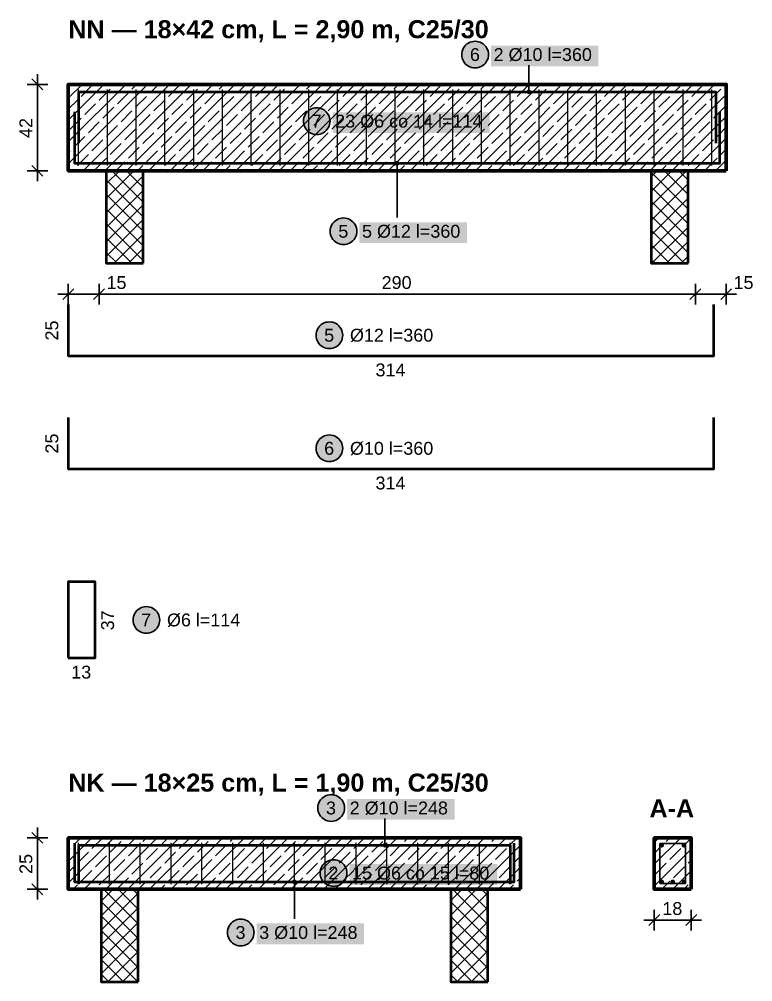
# Model space of a CAD drawing. Header units: metres. Extents: x 0.06 to 8.11, y -9.68 to -0.06.
# Drawn here: x 0.062 to 3.629, y -4.74 to -0.058 of the extents above; entities that cross this region are included whole.
import ezdxf

# ---------------------------------------------------------------- set-up
doc = ezdxf.new("R2010")
doc.units = ezdxf.units.M
for name, color, linetype, lineweight in [('A-KRESKOWANIE', 8, 'Continuous', 18), ('A-MASKA', 7, 'Continuous', 18), ('A-OPISY', 2, 'Continuous', 25), ('K-KONSTR', 7, 'Continuous', 50), ('K-WYMIARY', 1, 'Continuous', 25), ('K-ZBROJENIE', 1, 'Continuous', 100), ('K-ZBROJENIE-OPIS', 2, 'Continuous', 25)]:
    doc.layers.add(name, color=color, linetype=linetype, lineweight=lineweight)
doc.styles.add('PL_ARIAL', font='arial.ttf')
doc.styles.add('PL_ARIAL_B', font='arialbd.ttf')

msp = doc.modelspace()

# ---------------------------------------------------------------- hatches: boundary and pattern name
at = {"layer": 'A-MASKA', "true_color": 0xffffff}
for points in [[(2.3562, -0.2872), (2.8788, -0.2872), (2.8788, -0.186), (2.3562, -0.186)], [(1.5859, -0.6112), (2.3491, -0.6112), (2.3491, -0.51), (1.5859, -0.51)], [(1.7162, -1.1467), (2.2388, -1.1467), (2.2388, -1.0455), (1.7162, -1.0455)], [(1.6562, -3.9522), (2.1788, -3.9522), (2.1788, -3.851), (1.6562, -3.851)], [(1.6678, -4.2687), (2.3872, -4.2687), (2.3872, -4.1675), (1.6678, -4.1675)], [(1.2162, -4.5578), (1.7388, -4.5578), (1.7388, -4.4565), (1.2162, -4.4565)]]:
    msp.add_hatch(color=7, dxfattribs=at).paths.add_polyline_path(points)
at = {"layer": 'K-ZBROJENIE', "true_color": 0x000000}
for points in [[(3.1973, -4.076), (3.1972, -4.0771), (3.197, -4.0782), (3.1968, -4.0793), (3.1964, -4.0803), (3.1959, -4.0813), (3.1954, -4.0823), (3.1947, -4.0831), (3.194, -4.084), (3.1931, -4.0847), (3.1923, -4.0854), (3.1913, -4.0859), (3.1903, -4.0864), (3.1893, -4.0868), (3.1882, -4.087), (3.1871, -4.0872), (3.186, -4.0873), (3.1849, -4.0872), (3.1838, -4.087), (3.1827, -4.0868), (3.1817, -4.0864), (3.1807, -4.0859), (3.1797, -4.0854), (3.1789, -4.0847), (3.178, -4.084), (3.1773, -4.0831), (3.1766, -4.0823), (3.1761, -4.0813), (3.1756, -4.0803), (3.1752, -4.0793), (3.175, -4.0782), (3.1748, -4.0771), (3.1748, -4.076), (3.1748, -4.0749), (3.175, -4.0738), (3.1752, -4.0727), (3.1756, -4.0717), (3.1761, -4.0707), (3.1766, -4.0697), (3.1773, -4.0689), (3.178, -4.068), (3.1789, -4.0673), (3.1797, -4.0666), (3.1807, -4.0661), (3.1817, -4.0656), (3.1827, -4.0652), (3.1838, -4.065), (3.1849, -4.0648), (3.186, -4.0647), (3.1871, -4.0648), (3.1882, -4.065), (3.1893, -4.0652), (3.1903, -4.0656), (3.1913, -4.0661), (3.1923, -4.0666), (3.1931, -4.0673), (3.194, -4.068), (3.1947, -4.0689), (3.1954, -4.0697), (3.1959, -4.0707), (3.1964, -4.0717), (3.1968, -4.0727), (3.197, -4.0738), (3.1972, -4.0749)], [(3.3053, -4.076), (3.3052, -4.0771), (3.305, -4.0782), (3.3048, -4.0793), (3.3044, -4.0803), (3.3039, -4.0813), (3.3034, -4.0823), (3.3027, -4.0831), (3.302, -4.084), (3.3011, -4.0847), (3.3003, -4.0854), (3.2993, -4.0859), (3.2983, -4.0864), (3.2973, -4.0868), (3.2962, -4.087), (3.2951, -4.0872), (3.294, -4.0873), (3.2929, -4.0872), (3.2918, -4.087), (3.2907, -4.0868), (3.2897, -4.0864), (3.2887, -4.0859), (3.2877, -4.0854), (3.2869, -4.0847), (3.286, -4.084), (3.2853, -4.0831), (3.2846, -4.0823), (3.2841, -4.0813), (3.2836, -4.0803), (3.2832, -4.0793), (3.283, -4.0782), (3.2828, -4.0771), (3.2828, -4.076), (3.2828, -4.0749), (3.283, -4.0738), (3.2832, -4.0727), (3.2836, -4.0717), (3.2841, -4.0707), (3.2846, -4.0697), (3.2853, -4.0689), (3.286, -4.068), (3.2869, -4.0673), (3.2877, -4.0666), (3.2887, -4.0661), (3.2897, -4.0656), (3.2907, -4.0652), (3.2918, -4.065), (3.2929, -4.0648), (3.294, -4.0647), (3.2951, -4.0648), (3.2962, -4.065), (3.2973, -4.0652), (3.2983, -4.0656), (3.2993, -4.0661), (3.3003, -4.0666), (3.3011, -4.0673), (3.302, -4.068), (3.3027, -4.0689), (3.3034, -4.0697), (3.3039, -4.0707), (3.3044, -4.0717), (3.3048, -4.0727), (3.305, -4.0738), (3.3052, -4.0749)], [(3.1973, -4.254), (3.1972, -4.2551), (3.197, -4.2562), (3.1968, -4.2573), (3.1964, -4.2583), (3.1959, -4.2593), (3.1954, -4.2603), (3.1947, -4.2611), (3.194, -4.262), (3.1931, -4.2627), (3.1923, -4.2634), (3.1913, -4.2639), (3.1903, -4.2644), (3.1893, -4.2648), (3.1882, -4.265), (3.1871, -4.2652), (3.186, -4.2653), (3.1849, -4.2652), (3.1838, -4.265), (3.1827, -4.2648), (3.1817, -4.2644), (3.1807, -4.2639), (3.1797, -4.2634), (3.1789, -4.2627), (3.178, -4.262), (3.1773, -4.2611), (3.1766, -4.2603), (3.1761, -4.2593), (3.1756, -4.2583), (3.1752, -4.2573), (3.175, -4.2562), (3.1748, -4.2551), (3.1748, -4.254), (3.1748, -4.2529), (3.175, -4.2518), (3.1752, -4.2507), (3.1756, -4.2497), (3.1761, -4.2487), (3.1766, -4.2477), (3.1773, -4.2469), (3.178, -4.246), (3.1789, -4.2453), (3.1797, -4.2446), (3.1807, -4.2441), (3.1817, -4.2436), (3.1827, -4.2432), (3.1838, -4.243), (3.1849, -4.2428), (3.186, -4.2428), (3.1871, -4.2428), (3.1882, -4.243), (3.1893, -4.2432), (3.1903, -4.2436), (3.1913, -4.2441), (3.1923, -4.2446), (3.1931, -4.2453), (3.194, -4.246), (3.1947, -4.2469), (3.1954, -4.2477), (3.1959, -4.2487), (3.1964, -4.2497), (3.1968, -4.2507), (3.197, -4.2518), (3.1972, -4.2529)], [(3.2513, -4.254), (3.2512, -4.2551), (3.251, -4.2562), (3.2508, -4.2573), (3.2504, -4.2583), (3.2499, -4.2593), (3.2494, -4.2603), (3.2487, -4.2611), (3.248, -4.262), (3.2471, -4.2627), (3.2463, -4.2634), (3.2453, -4.2639), (3.2443, -4.2644), (3.2433, -4.2648), (3.2422, -4.265), (3.2411, -4.2652), (3.24, -4.2653), (3.2389, -4.2652), (3.2378, -4.265), (3.2367, -4.2648), (3.2357, -4.2644), (3.2347, -4.2639), (3.2337, -4.2634), (3.2329, -4.2627), (3.232, -4.262), (3.2313, -4.2611), (3.2306, -4.2603), (3.2301, -4.2593), (3.2296, -4.2583), (3.2292, -4.2573), (3.229, -4.2562), (3.2288, -4.2551), (3.2288, -4.254), (3.2288, -4.2529), (3.229, -4.2518), (3.2292, -4.2507), (3.2296, -4.2497), (3.2301, -4.2487), (3.2306, -4.2477), (3.2313, -4.2469), (3.232, -4.246), (3.2329, -4.2453), (3.2337, -4.2446), (3.2347, -4.2441), (3.2357, -4.2436), (3.2367, -4.2432), (3.2378, -4.243), (3.2389, -4.2428), (3.24, -4.2428), (3.2411, -4.2428), (3.2422, -4.243), (3.2433, -4.2432), (3.2443, -4.2436), (3.2453, -4.2441), (3.2463, -4.2446), (3.2471, -4.2453), (3.248, -4.246), (3.2487, -4.2469), (3.2494, -4.2477), (3.2499, -4.2487), (3.2504, -4.2497), (3.2508, -4.2507), (3.251, -4.2518), (3.2512, -4.2529)], [(3.3053, -4.254), (3.3052, -4.2551), (3.305, -4.2562), (3.3048, -4.2573), (3.3044, -4.2583), (3.3039, -4.2593), (3.3034, -4.2603), (3.3027, -4.2611), (3.302, -4.262), (3.3011, -4.2627), (3.3003, -4.2634), (3.2993, -4.2639), (3.2983, -4.2644), (3.2973, -4.2648), (3.2962, -4.265), (3.2951, -4.2652), (3.294, -4.2653), (3.2929, -4.2652), (3.2918, -4.265), (3.2907, -4.2648), (3.2897, -4.2644), (3.2887, -4.2639), (3.2877, -4.2634), (3.2869, -4.2627), (3.286, -4.262), (3.2853, -4.2611), (3.2846, -4.2603), (3.2841, -4.2593), (3.2836, -4.2583), (3.2832, -4.2573), (3.283, -4.2562), (3.2828, -4.2551), (3.2828, -4.254), (3.2828, -4.2529), (3.283, -4.2518), (3.2832, -4.2507), (3.2836, -4.2497), (3.2841, -4.2487), (3.2846, -4.2477), (3.2853, -4.2469), (3.286, -4.246), (3.2869, -4.2453), (3.2877, -4.2446), (3.2887, -4.2441), (3.2897, -4.2436), (3.2907, -4.2432), (3.2918, -4.243), (3.2929, -4.2428), (3.294, -4.2428), (3.2951, -4.2428), (3.2962, -4.243), (3.2973, -4.2432), (3.2983, -4.2436), (3.2993, -4.2441), (3.3003, -4.2446), (3.3011, -4.2453), (3.302, -4.246), (3.3027, -4.2469), (3.3034, -4.2477), (3.3039, -4.2487), (3.3044, -4.2497), (3.3048, -4.2507), (3.305, -4.2518), (3.3052, -4.2529)]]:
    msp.add_hatch(color=7, dxfattribs=at).paths.add_polyline_path(points)
at = {"layer": 'K-ZBROJENIE-OPIS', "true_color": 0xffffff}
for points in [[(2.3437, -0.2297), (2.3432, -0.2213), (2.3415, -0.2129), (2.3388, -0.2049), (2.335, -0.1972), (2.3303, -0.1902), (2.3247, -0.1838), (2.3183, -0.1782), (2.3112, -0.1735), (2.3036, -0.1697), (2.2956, -0.167), (2.2872, -0.1653), (2.2787, -0.1647), (2.2703, -0.1653), (2.2619, -0.167), (2.2539, -0.1697), (2.2462, -0.1735), (2.2392, -0.1782), (2.2328, -0.1838), (2.2272, -0.1902), (2.2225, -0.1972), (2.2187, -0.2049), (2.216, -0.2129), (2.2143, -0.2213), (2.2137, -0.2297), (2.2143, -0.2382), (2.216, -0.2466), (2.2187, -0.2546), (2.2225, -0.2622), (2.2272, -0.2693), (2.2328, -0.2757), (2.2392, -0.2813), (2.2462, -0.286), (2.2539, -0.2898), (2.2619, -0.2925), (2.2703, -0.2942), (2.2787, -0.2947), (2.2872, -0.2942), (2.2956, -0.2925), (2.3036, -0.2898), (2.3112, -0.286), (2.3183, -0.2813), (2.3247, -0.2757), (2.3303, -0.2693), (2.335, -0.2622), (2.3388, -0.2546), (2.3415, -0.2466), (2.3432, -0.2382)], [(1.5734, -0.5537), (1.5728, -0.5453), (1.5712, -0.5369), (1.5684, -0.5289), (1.5647, -0.5212), (1.56, -0.5142), (1.5544, -0.5078), (1.548, -0.5022), (1.5409, -0.4975), (1.5333, -0.4937), (1.5252, -0.491), (1.5169, -0.4893), (1.5084, -0.4887), (1.4999, -0.4893), (1.4916, -0.491), (1.4835, -0.4937), (1.4759, -0.4975), (1.4688, -0.5022), (1.4624, -0.5078), (1.4568, -0.5142), (1.4521, -0.5212), (1.4483, -0.5289), (1.4456, -0.5369), (1.4439, -0.5453), (1.4434, -0.5537), (1.4439, -0.5622), (1.4456, -0.5706), (1.4483, -0.5786), (1.4521, -0.5862), (1.4568, -0.5933), (1.4624, -0.5997), (1.4688, -0.6053), (1.4759, -0.61), (1.4835, -0.6138), (1.4916, -0.6165), (1.4999, -0.6182), (1.5084, -0.6187), (1.5169, -0.6182), (1.5252, -0.6165), (1.5333, -0.6138), (1.5409, -0.61), (1.548, -0.6053), (1.5544, -0.5997), (1.56, -0.5933), (1.5647, -0.5862), (1.5684, -0.5786), (1.5712, -0.5706), (1.5728, -0.5622)], [(1.7037, -1.0892), (1.7032, -1.0808), (1.7015, -1.0724), (1.6988, -1.0644), (1.695, -1.0567), (1.6903, -1.0497), (1.6847, -1.0433), (1.6783, -1.0377), (1.6712, -1.033), (1.6636, -1.0292), (1.6556, -1.0265), (1.6472, -1.0248), (1.6387, -1.0242), (1.6303, -1.0248), (1.6219, -1.0265), (1.6139, -1.0292), (1.6062, -1.033), (1.5992, -1.0377), (1.5928, -1.0433), (1.5872, -1.0497), (1.5825, -1.0567), (1.5787, -1.0644), (1.576, -1.0724), (1.5743, -1.0808), (1.5737, -1.0892), (1.5743, -1.0977), (1.576, -1.1061), (1.5787, -1.1141), (1.5825, -1.1217), (1.5872, -1.1288), (1.5928, -1.1352), (1.5992, -1.1408), (1.6062, -1.1455), (1.6139, -1.1493), (1.6219, -1.152), (1.6303, -1.1537), (1.6387, -1.1542), (1.6472, -1.1537), (1.6556, -1.152), (1.6636, -1.1493), (1.6712, -1.1455), (1.6783, -1.1408), (1.6847, -1.1352), (1.6903, -1.1288), (1.695, -1.1217), (1.6988, -1.1141), (1.7015, -1.1061), (1.7032, -1.0977)], [(1.635, -1.595), (1.6344, -1.5865), (1.6328, -1.5782), (1.6301, -1.5701), (1.6263, -1.5625), (1.6216, -1.5554), (1.616, -1.549), (1.6096, -1.5434), (1.6025, -1.5387), (1.5949, -1.5349), (1.5868, -1.5322), (1.5785, -1.5306), (1.57, -1.53), (1.5615, -1.5306), (1.5532, -1.5322), (1.5451, -1.5349), (1.5375, -1.5387), (1.5304, -1.5434), (1.524, -1.549), (1.5184, -1.5554), (1.5137, -1.5625), (1.5099, -1.5701), (1.5072, -1.5782), (1.5056, -1.5865), (1.505, -1.595), (1.5056, -1.6035), (1.5072, -1.6118), (1.5099, -1.6199), (1.5137, -1.6275), (1.5184, -1.6346), (1.524, -1.641), (1.5304, -1.6466), (1.5375, -1.6513), (1.5451, -1.6551), (1.5532, -1.6578), (1.5615, -1.6594), (1.57, -1.66), (1.5785, -1.6594), (1.5868, -1.6578), (1.5949, -1.6551), (1.6025, -1.6513), (1.6096, -1.6466), (1.616, -1.641), (1.6216, -1.6346), (1.6263, -1.6275), (1.6301, -1.6199), (1.6328, -1.6118), (1.6344, -1.6035)], [(1.635, -2.145), (1.6344, -2.1365), (1.6328, -2.1282), (1.6301, -2.1201), (1.6263, -2.1125), (1.6216, -2.1054), (1.616, -2.099), (1.6096, -2.0934), (1.6025, -2.0887), (1.5949, -2.0849), (1.5868, -2.0822), (1.5785, -2.0806), (1.57, -2.08), (1.5615, -2.0806), (1.5532, -2.0822), (1.5451, -2.0849), (1.5375, -2.0887), (1.5304, -2.0934), (1.524, -2.099), (1.5184, -2.1054), (1.5137, -2.1125), (1.5099, -2.1201), (1.5072, -2.1282), (1.5056, -2.1365), (1.505, -2.145), (1.5056, -2.1535), (1.5072, -2.1618), (1.5099, -2.1699), (1.5137, -2.1775), (1.5184, -2.1846), (1.524, -2.191), (1.5304, -2.1966), (1.5375, -2.2013), (1.5451, -2.2051), (1.5532, -2.2078), (1.5615, -2.2094), (1.57, -2.21), (1.5785, -2.2094), (1.5868, -2.2078), (1.5949, -2.2051), (1.6025, -2.2013), (1.6096, -2.1966), (1.616, -2.191), (1.6216, -2.1846), (1.6263, -2.1775), (1.6301, -2.1699), (1.6328, -2.1618), (1.6344, -2.1535)], [(0.745, -2.98), (0.7444, -2.9715), (0.7428, -2.9632), (0.7401, -2.9551), (0.7363, -2.9475), (0.7316, -2.9404), (0.726, -2.934), (0.7196, -2.9284), (0.7125, -2.9237), (0.7049, -2.9199), (0.6968, -2.9172), (0.6885, -2.9156), (0.68, -2.915), (0.6715, -2.9156), (0.6632, -2.9172), (0.6551, -2.9199), (0.6475, -2.9237), (0.6404, -2.9284), (0.634, -2.934), (0.6284, -2.9404), (0.6237, -2.9475), (0.6199, -2.9551), (0.6172, -2.9632), (0.6156, -2.9715), (0.615, -2.98), (0.6156, -2.9885), (0.6172, -2.9968), (0.6199, -3.0049), (0.6237, -3.0125), (0.6284, -3.0196), (0.634, -3.026), (0.6404, -3.0316), (0.6475, -3.0363), (0.6551, -3.0401), (0.6632, -3.0428), (0.6715, -3.0444), (0.68, -3.045), (0.6885, -3.0444), (0.6968, -3.0428), (0.7049, -3.0401), (0.7125, -3.0363), (0.7196, -3.0316), (0.726, -3.026), (0.7316, -3.0196), (0.7363, -3.0125), (0.7401, -3.0049), (0.7428, -2.9968), (0.7444, -2.9885)], [(1.6437, -3.8947), (1.6432, -3.8863), (1.6415, -3.8779), (1.6388, -3.8699), (1.635, -3.8622), (1.6303, -3.8552), (1.6247, -3.8488), (1.6183, -3.8432), (1.6112, -3.8385), (1.6036, -3.8347), (1.5956, -3.832), (1.5872, -3.8303), (1.5787, -3.8297), (1.5703, -3.8303), (1.5619, -3.832), (1.5539, -3.8347), (1.5462, -3.8385), (1.5392, -3.8432), (1.5328, -3.8488), (1.5272, -3.8552), (1.5225, -3.8622), (1.5187, -3.8699), (1.516, -3.8779), (1.5143, -3.8863), (1.5137, -3.8947), (1.5143, -3.9032), (1.516, -3.9116), (1.5187, -3.9196), (1.5225, -3.9272), (1.5272, -3.9343), (1.5328, -3.9407), (1.5392, -3.9463), (1.5462, -3.951), (1.5539, -3.9548), (1.5619, -3.9575), (1.5703, -3.9592), (1.5787, -3.9597), (1.5872, -3.9592), (1.5956, -3.9575), (1.6036, -3.9548), (1.6112, -3.951), (1.6183, -3.9463), (1.6247, -3.9407), (1.6303, -3.9343), (1.635, -3.9272), (1.6388, -3.9196), (1.6415, -3.9116), (1.6432, -3.9032)], [(1.6553, -4.2112), (1.6547, -4.2028), (1.6531, -4.1944), (1.6503, -4.1864), (1.6466, -4.1787), (1.6418, -4.1717), (1.6362, -4.1653), (1.6298, -4.1597), (1.6228, -4.155), (1.6152, -4.1512), (1.6071, -4.1485), (1.5988, -4.1468), (1.5903, -4.1462), (1.5818, -4.1468), (1.5735, -4.1485), (1.5654, -4.1512), (1.5578, -4.155), (1.5507, -4.1597), (1.5443, -4.1653), (1.5387, -4.1717), (1.534, -4.1787), (1.5302, -4.1864), (1.5275, -4.1944), (1.5258, -4.2028), (1.5253, -4.2112), (1.5258, -4.2197), (1.5275, -4.2281), (1.5302, -4.2361), (1.534, -4.2437), (1.5387, -4.2508), (1.5443, -4.2572), (1.5507, -4.2628), (1.5578, -4.2675), (1.5654, -4.2713), (1.5735, -4.274), (1.5818, -4.2757), (1.5903, -4.2763), (1.5988, -4.2757), (1.6071, -4.274), (1.6152, -4.2713), (1.6228, -4.2675), (1.6298, -4.2628), (1.6362, -4.2572), (1.6418, -4.2508), (1.6466, -4.2437), (1.6503, -4.2361), (1.6531, -4.2281), (1.6547, -4.2197)], [(1.2037, -4.5003), (1.2032, -4.4918), (1.2015, -4.4834), (1.1988, -4.4754), (1.195, -4.4678), (1.1903, -4.4607), (1.1847, -4.4543), (1.1783, -4.4487), (1.1712, -4.444), (1.1636, -4.4402), (1.1556, -4.4375), (1.1472, -4.4358), (1.1387, -4.4352), (1.1303, -4.4358), (1.1219, -4.4375), (1.1139, -4.4402), (1.1062, -4.444), (1.0992, -4.4487), (1.0928, -4.4543), (1.0872, -4.4607), (1.0825, -4.4678), (1.0787, -4.4754), (1.076, -4.4834), (1.0743, -4.4918), (1.0737, -4.5003), (1.0743, -4.5087), (1.076, -4.5171), (1.0787, -4.5251), (1.0825, -4.5328), (1.0872, -4.5398), (1.0928, -4.5462), (1.0992, -4.5518), (1.1062, -4.5565), (1.1139, -4.5603), (1.1219, -4.563), (1.1303, -4.5647), (1.1387, -4.5653), (1.1472, -4.5647), (1.1556, -4.563), (1.1636, -4.5603), (1.1712, -4.5565), (1.1783, -4.5518), (1.1847, -4.5462), (1.1903, -4.5398), (1.195, -4.5328), (1.1988, -4.5251), (1.2015, -4.5171), (1.2032, -4.5087)]]:
    msp.add_hatch(color=7, dxfattribs=at).paths.add_polyline_path(points)
at = {"layer": 'K-ZBROJENIE-OPIS', "true_color": 0x000000}
for points in [[(2.5513, -0.411), (2.5509, -0.4081), (2.5497, -0.4054), (2.548, -0.403), (2.5456, -0.4013), (2.5429, -0.4001), (2.54, -0.3997), (2.5371, -0.4001), (2.5344, -0.4013), (2.532, -0.403), (2.5303, -0.4054), (2.5291, -0.4081), (2.5288, -0.411), (2.5291, -0.4139), (2.5303, -0.4166), (2.532, -0.419), (2.5344, -0.4207), (2.5371, -0.4219), (2.54, -0.4222), (2.5429, -0.4219), (2.5456, -0.4207), (2.548, -0.419), (2.5497, -0.4166), (2.5509, -0.4139)], [(1.9113, -0.758), (1.9109, -0.7551), (1.9097, -0.7524), (1.908, -0.75), (1.9056, -0.7483), (1.9029, -0.7471), (1.9, -0.7467), (1.8971, -0.7471), (1.8944, -0.7483), (1.892, -0.75), (1.8903, -0.7524), (1.8891, -0.7551), (1.8888, -0.758), (1.8891, -0.7609), (1.8903, -0.7636), (1.892, -0.766), (1.8944, -0.7677), (1.8971, -0.7689), (1.9, -0.7692), (1.9029, -0.7689), (1.9056, -0.7677), (1.908, -0.766), (1.9097, -0.7636), (1.9109, -0.7609)], [(1.8513, -4.076), (1.8509, -4.0731), (1.8497, -4.0704), (1.848, -4.068), (1.8456, -4.0663), (1.8429, -4.0651), (1.84, -4.0647), (1.8371, -4.0651), (1.8344, -4.0663), (1.832, -4.068), (1.8303, -4.0704), (1.8291, -4.0731), (1.8288, -4.076), (1.8291, -4.0789), (1.8303, -4.0816), (1.832, -4.084), (1.8344, -4.0857), (1.8371, -4.0869), (1.84, -4.0873), (1.8429, -4.0869), (1.8456, -4.0857), (1.848, -4.084), (1.8497, -4.0816), (1.8509, -4.0789)], [(1.4113, -4.254), (1.4109, -4.2511), (1.4097, -4.2484), (1.408, -4.246), (1.4056, -4.2443), (1.4029, -4.2431), (1.4, -4.2428), (1.3971, -4.2431), (1.3944, -4.2443), (1.392, -4.246), (1.3903, -4.2484), (1.3891, -4.2511), (1.3888, -4.254), (1.3891, -4.2569), (1.3903, -4.2596), (1.392, -4.262), (1.3944, -4.2637), (1.3971, -4.2649), (1.4, -4.2653), (1.4029, -4.2649), (1.4056, -4.2637), (1.408, -4.262), (1.4097, -4.2596), (1.4109, -4.2569)]]:
    msp.add_hatch(color=7, dxfattribs=at).paths.add_polyline_path(points)

# ---------------------------------------------------------------- linework, layer by layer
at = {"layer": 'A-KRESKOWANIE', "lineweight": 25, "ltscale": 0.025}
for points in [[(0.3, -0.7607), (0.6857, -0.375)], [(0.3, -0.6546), (0.5796, -0.375)], [(0.3, -0.5485), (0.4735, -0.375)], [(0.3, -0.4425), (0.3675, -0.375)], [(0.3, -0.3894), (0.3144, -0.375)], [(0.3624, -0.4331), (0.4154, -0.3801)], [(0.3717, -0.795), (0.7917, -0.375)], [(0.4508, -0.4508), (0.5038, -0.3977)], [(0.4778, -0.795), (0.8978, -0.375)], [(0.5215, -0.3801), (0.5266, -0.375)], [(0.5392, -0.4685), (0.5922, -0.4154)], [(0.5839, -0.795), (1.0039, -0.375)], [(0.6099, -0.3977), (0.6326, -0.375)], [(0.6899, -0.795), (1.1099, -0.375)], [(0.6983, -0.4154), (0.7387, -0.375)], [(0.7867, -0.4331), (0.8397, -0.3801)], [(0.796, -0.795), (1.216, -0.375)], [(0.875, -0.4508), (0.9281, -0.3977)], [(0.9021, -0.795), (1.3221, -0.375)], [(0.9458, -0.3801), (0.9508, -0.375)], [(0.9634, -0.4685), (1.0165, -0.4154)], [(1.0081, -0.795), (1.4281, -0.375)], [(1.0341, -0.3977), (1.0569, -0.375)], [(1.1142, -0.795), (1.5342, -0.375)], [(1.1225, -0.4154), (1.163, -0.375)], [(1.2109, -0.4331), (1.264, -0.3801)], [(1.2203, -0.795), (1.6403, -0.375)], [(1.2993, -0.4508), (1.3523, -0.3977)], [(1.3263, -0.795), (1.7463, -0.375)], [(1.37, -0.3801), (1.3751, -0.375)], [(1.3877, -0.4685), (1.4407, -0.4154)], [(1.4324, -0.795), (1.8524, -0.375)], [(1.4584, -0.3977), (1.4812, -0.375)], [(1.5385, -0.795), (1.9585, -0.375)], [(1.5468, -0.4154), (1.5872, -0.375)], [(1.6352, -0.4331), (1.6882, -0.3801)], [(1.6445, -0.795), (2.0645, -0.375)], [(1.7236, -0.4508), (1.7766, -0.3977)], [(1.7506, -0.795), (2.1706, -0.375)], [(1.7943, -0.3801), (1.7994, -0.375)], [(1.812, -0.4685), (1.865, -0.4154)], [(1.8567, -0.795), (2.2767, -0.375)], [(1.8827, -0.3977), (1.9054, -0.375)], [(1.9627, -0.795), (2.3827, -0.375)], [(1.9711, -0.4154), (2.0115, -0.375)], [(2.0594, -0.4331), (2.1125, -0.3801)], [(2.0688, -0.795), (2.4888, -0.375)], [(2.1478, -0.4508), (2.2009, -0.3977)], [(2.1748, -0.795), (2.5948, -0.375)], [(2.2185, -0.3801), (2.2236, -0.375)], [(2.2362, -0.4685), (2.2893, -0.4154)], [(2.2809, -0.795), (2.7009, -0.375)], [(2.3069, -0.3977), (2.3297, -0.375)], [(2.387, -0.795), (2.807, -0.375)], [(2.3953, -0.4154), (2.4357, -0.375)], [(2.4837, -0.4331), (2.5367, -0.3801)], [(2.493, -0.795), (2.913, -0.375)], [(2.5721, -0.4508), (2.6251, -0.3977)], [(2.5991, -0.795), (3.0191, -0.375)], [(2.6428, -0.3801), (2.6479, -0.375)], [(2.6605, -0.4685), (2.7135, -0.4154)], [(2.7052, -0.795), (3.1252, -0.375)], [(2.7312, -0.3977), (2.7539, -0.375)], [(2.8112, -0.795), (3.2312, -0.375)], [(2.8196, -0.4154), (2.86, -0.375)], [(2.908, -0.4331), (2.961, -0.3801)], [(2.9173, -0.795), (3.3373, -0.375)], [(2.9964, -0.4508), (3.0494, -0.3977)], [(3.0234, -0.795), (3.4434, -0.375)], [(3.0671, -0.3801), (3.0721, -0.375)], [(3.0848, -0.4685), (3.1378, -0.4154)], [(3.1555, -0.3977), (3.1782, -0.375)], [(3.2439, -0.4154), (3.2843, -0.375)], [(3.3322, -0.4331), (3.3853, -0.3801)], [(3.4206, -0.4508), (3.4737, -0.3977)], [(3.4913, -0.3801), (3.4964, -0.375)], [(0.3, -0.4955), (0.3447, -0.4508)], [(0.6276, -0.4861), (0.6806, -0.4331)], [(0.7159, -0.5038), (0.769, -0.4508)], [(1.0518, -0.4861), (1.1049, -0.4331)], [(1.1402, -0.5038), (1.1932, -0.4508)], [(1.4761, -0.4861), (1.5291, -0.4331)], [(1.5645, -0.5038), (1.6175, -0.4508)], [(1.9003, -0.4861), (1.9534, -0.4331)], [(1.9887, -0.5038), (2.0418, -0.4508)], [(2.3246, -0.4861), (2.3776, -0.4331)], [(2.413, -0.5038), (2.466, -0.4508)], [(2.7489, -0.4861), (2.8019, -0.4331)], [(2.8373, -0.5038), (2.8903, -0.4508)], [(3.1294, -0.795), (3.5, -0.4244)], [(3.1731, -0.4861), (3.2262, -0.4331)], [(3.2615, -0.5038), (3.3146, -0.4508)], [(0.3801, -0.5215), (0.4331, -0.4685)], [(0.4685, -0.5392), (0.5215, -0.4861)], [(0.5568, -0.5568), (0.6099, -0.5038)], [(0.8043, -0.5215), (0.8574, -0.4685)], [(0.8927, -0.5392), (0.9458, -0.4861)], [(0.9811, -0.5568), (1.0341, -0.5038)], [(1.2286, -0.5215), (1.2816, -0.4685)], [(1.317, -0.5392), (1.37, -0.4861)], [(1.4054, -0.5568), (1.4584, -0.5038)], [(1.6529, -0.5215), (1.7059, -0.4685)], [(1.7413, -0.5392), (1.7943, -0.4861)], [(1.8296, -0.5568), (1.8827, -0.5038)], [(2.0771, -0.5215), (2.1302, -0.4685)], [(2.1655, -0.5392), (2.2185, -0.4861)], [(2.2539, -0.5568), (2.3069, -0.5038)], [(2.5014, -0.5215), (2.5544, -0.4685)], [(2.5898, -0.5392), (2.6428, -0.4861)], [(2.6782, -0.5568), (2.7312, -0.5038)], [(2.9257, -0.5215), (2.9787, -0.4685)], [(3.014, -0.5392), (3.0671, -0.4861)], [(3.1024, -0.5568), (3.1555, -0.5038)], [(3.3499, -0.5215), (3.403, -0.4685)], [(3.4383, -0.5392), (3.4913, -0.4861)], [(0.3094, -0.5922), (0.3624, -0.5392)], [(0.3977, -0.6099), (0.4508, -0.5568)], [(0.6452, -0.5745), (0.6983, -0.5215)], [(0.7336, -0.5922), (0.7867, -0.5392)], [(0.822, -0.6099), (0.875, -0.5568)], [(1.0695, -0.5745), (1.1225, -0.5215)], [(1.1579, -0.5922), (1.2109, -0.5392)], [(1.2463, -0.6099), (1.2993, -0.5568)], [(1.4938, -0.5745), (1.5468, -0.5215)], [(1.5822, -0.5922), (1.6352, -0.5392)], [(1.6705, -0.6099), (1.7236, -0.5568)], [(1.918, -0.5745), (1.9711, -0.5215)], [(2.0064, -0.5922), (2.0594, -0.5392)], [(2.0948, -0.6099), (2.1478, -0.5568)], [(2.3423, -0.5745), (2.3953, -0.5215)], [(2.4307, -0.5922), (2.4837, -0.5392)], [(2.5191, -0.6099), (2.5721, -0.5568)], [(2.7666, -0.5745), (2.8196, -0.5215)], [(2.8549, -0.5922), (2.908, -0.5392)], [(2.9433, -0.6099), (2.9964, -0.5568)], [(3.1908, -0.5745), (3.2439, -0.5215)], [(3.2355, -0.795), (3.5, -0.5305)], [(3.2792, -0.5922), (3.3322, -0.5392)], [(3.3676, -0.6099), (3.4206, -0.5568)], [(0.4861, -0.6276), (0.5392, -0.5745)], [(0.5745, -0.6452), (0.6276, -0.5922)], [(0.9104, -0.6276), (0.9634, -0.5745)], [(0.9988, -0.6452), (1.0518, -0.5922)], [(1.3347, -0.6276), (1.3877, -0.5745)], [(1.4231, -0.6452), (1.4761, -0.5922)], [(1.7589, -0.6276), (1.812, -0.5745)], [(1.8473, -0.6452), (1.9003, -0.5922)], [(2.1832, -0.6276), (2.2362, -0.5745)], [(2.2716, -0.6452), (2.3246, -0.5922)], [(2.6075, -0.6276), (2.6605, -0.5745)], [(2.6958, -0.6452), (2.7489, -0.5922)], [(3.0317, -0.6276), (3.0848, -0.5745)], [(3.1201, -0.6452), (3.1731, -0.5922)], [(3.456, -0.6276), (3.5, -0.5835)], [(0.327, -0.6806), (0.3801, -0.6276)], [(0.4154, -0.6983), (0.4685, -0.6452)], [(0.6629, -0.6629), (0.7159, -0.6099)], [(0.7513, -0.6806), (0.8043, -0.6276)], [(0.8397, -0.6983), (0.8927, -0.6452)], [(1.0872, -0.6629), (1.1402, -0.6099)], [(1.1756, -0.6806), (1.2286, -0.6276)], [(1.264, -0.6983), (1.317, -0.6452)], [(1.5114, -0.6629), (1.5645, -0.6099)], [(1.5998, -0.6806), (1.6529, -0.6276)], [(1.6882, -0.6983), (1.7413, -0.6452)], [(1.9357, -0.6629), (1.9887, -0.6099)], [(2.0241, -0.6806), (2.0771, -0.6276)], [(2.1125, -0.6983), (2.1655, -0.6452)], [(2.36, -0.6629), (2.413, -0.6099)], [(2.4484, -0.6806), (2.5014, -0.6276)], [(2.5367, -0.6983), (2.5898, -0.6452)], [(2.7842, -0.6629), (2.8373, -0.6099)], [(2.8726, -0.6806), (2.9257, -0.6276)], [(2.961, -0.6983), (3.014, -0.6452)], [(3.2085, -0.6629), (3.2615, -0.6099)], [(3.2969, -0.6806), (3.3499, -0.6276)], [(3.3416, -0.795), (3.5, -0.6366)], [(3.3853, -0.6983), (3.4383, -0.6452)], [(0.3, -0.7076), (0.3094, -0.6983)], [(0.5038, -0.7159), (0.5568, -0.6629)], [(0.5922, -0.7336), (0.6452, -0.6806)], [(0.6806, -0.7513), (0.7336, -0.6983)], [(0.9281, -0.7159), (0.9811, -0.6629)], [(1.0165, -0.7336), (1.0695, -0.6806)], [(1.1049, -0.7513), (1.1579, -0.6983)], [(1.3523, -0.7159), (1.4054, -0.6629)], [(1.4407, -0.7336), (1.4938, -0.6806)], [(1.5291, -0.7513), (1.5822, -0.6983)], [(1.7766, -0.7159), (1.8296, -0.6629)], [(1.865, -0.7336), (1.918, -0.6806)], [(1.9534, -0.7513), (2.0064, -0.6983)], [(2.2009, -0.7159), (2.2539, -0.6629)], [(2.2893, -0.7336), (2.3423, -0.6806)], [(2.3776, -0.7513), (2.4307, -0.6983)], [(2.6251, -0.7159), (2.6782, -0.6629)], [(2.7135, -0.7336), (2.7666, -0.6806)], [(2.8019, -0.7513), (2.8549, -0.6983)], [(3.0494, -0.7159), (3.1024, -0.6629)], [(3.1378, -0.7336), (3.1908, -0.6806)], [(3.2262, -0.7513), (3.2792, -0.6983)], [(3.4737, -0.7159), (3.5, -0.6896)], [(0.3447, -0.769), (0.3977, -0.7159)], [(0.4331, -0.7867), (0.4861, -0.7336)], [(0.769, -0.769), (0.822, -0.7159)], [(0.8574, -0.7867), (0.9104, -0.7336)], [(1.1932, -0.769), (1.2463, -0.7159)], [(1.2816, -0.7867), (1.3347, -0.7336)], [(1.6175, -0.769), (1.6705, -0.7159)], [(1.7059, -0.7867), (1.7589, -0.7336)], [(2.0418, -0.769), (2.0948, -0.7159)], [(2.1302, -0.7867), (2.1832, -0.7336)], [(2.466, -0.769), (2.5191, -0.7159)], [(2.5544, -0.7867), (2.6075, -0.7336)], [(2.8903, -0.769), (2.9433, -0.7159)], [(2.9787, -0.7867), (3.0317, -0.7336)], [(3.3146, -0.769), (3.3676, -0.7159)], [(3.403, -0.7867), (3.456, -0.7336)], [(3.4476, -0.795), (3.5, -0.7426)], [(0.3187, -0.795), (0.327, -0.7867)], [(0.485, -0.9292), (0.6192, -0.795)], [(0.485, -0.8585), (0.5485, -0.795)], [(0.665, -0.9478), (0.5122, -0.795)], [(0.5308, -0.795), (0.5745, -0.7513)], [(0.665, -0.8771), (0.5829, -0.795)], [(0.6369, -0.795), (0.6629, -0.769)], [(0.665, -0.8064), (0.6536, -0.795)], [(0.743, -0.795), (0.7513, -0.7867)], [(0.9551, -0.795), (0.9988, -0.7513)], [(1.0612, -0.795), (1.0872, -0.769)], [(1.1672, -0.795), (1.1756, -0.7867)], [(1.3794, -0.795), (1.4231, -0.7513)], [(1.4854, -0.795), (1.5114, -0.769)], [(1.5915, -0.795), (1.5998, -0.7867)], [(1.8036, -0.795), (1.8473, -0.7513)], [(1.9097, -0.795), (1.9357, -0.769)], [(2.0157, -0.795), (2.0241, -0.7867)], [(2.2279, -0.795), (2.2716, -0.7513)], [(2.3339, -0.795), (2.36, -0.769)], [(2.44, -0.795), (2.4484, -0.7867)], [(2.6521, -0.795), (2.6958, -0.7513)], [(2.7582, -0.795), (2.7842, -0.769)], [(2.8643, -0.795), (2.8726, -0.7867)], [(3.0764, -0.795), (3.1201, -0.7513)], [(3.135, -0.9662), (3.3062, -0.795)], [(3.135, -0.8955), (3.2355, -0.795)], [(3.135, -0.8248), (3.1648, -0.795)], [(3.1825, -0.795), (3.2085, -0.769)], [(3.315, -0.9108), (3.1992, -0.795)], [(3.315, -0.8401), (3.2699, -0.795)], [(3.2885, -0.795), (3.2969, -0.7867)], [(0.485, -0.9999), (0.665, -0.8199)], [(0.665, -1.0186), (0.485, -0.8386)], [(3.315, -0.9815), (3.135, -0.8015)], [(3.135, -1.0369), (3.315, -0.8569)], [(3.315, -1.0523), (3.135, -0.8723)], [(0.485, -1.0706), (0.665, -0.8906)], [(0.665, -1.0893), (0.485, -0.9093)], [(3.135, -1.1076), (3.315, -0.9276)], [(0.485, -1.1413), (0.665, -0.9613)], [(0.665, -1.16), (0.485, -0.98)], [(3.315, -1.123), (3.135, -0.943)], [(3.135, -1.1784), (3.315, -0.9984)], [(3.315, -1.1937), (3.135, -1.0137)], [(0.485, -1.2121), (0.665, -1.0321)], [(0.665, -1.2307), (0.485, -1.0507)], [(3.1391, -1.245), (3.315, -1.0691)], [(0.6086, -1.245), (0.485, -1.1214)], [(0.5228, -1.245), (0.665, -1.1028)], [(3.2956, -1.245), (3.135, -1.0844)], [(3.2249, -1.245), (3.135, -1.1551)], [(3.2098, -1.245), (3.315, -1.1398)], [(0.5379, -1.245), (0.485, -1.1921)], [(0.5935, -1.245), (0.665, -1.1735)], [(3.2805, -1.245), (3.315, -1.2105)], [(0.6642, -1.245), (0.665, -1.2442)], [(3.1542, -1.245), (3.135, -1.2258)], [(0.3, -4.2608), (0.5208, -4.04)], [(0.3, -4.1548), (0.4148, -4.04)], [(0.3, -4.0487), (0.3087, -4.04)], [(0.327, -4.0747), (0.3617, -4.04)], [(0.3769, -4.29), (0.6269, -4.04)], [(0.4154, -4.0924), (0.4678, -4.04)], [(0.483, -4.29), (0.733, -4.04)], [(0.5038, -4.1101), (0.5568, -4.057)], [(0.589, -4.29), (0.839, -4.04)], [(0.6629, -4.057), (0.6799, -4.04)], [(0.6951, -4.29), (0.9451, -4.04)], [(0.7513, -4.0747), (0.786, -4.04)], [(0.8012, -4.29), (1.0512, -4.04)], [(0.8397, -4.0924), (0.8921, -4.04)], [(0.9072, -4.29), (1.1572, -4.04)], [(0.9281, -4.1101), (0.9811, -4.057)], [(1.0133, -4.29), (1.2633, -4.04)], [(1.0872, -4.057), (1.1042, -4.04)], [(1.1194, -4.29), (1.3694, -4.04)], [(1.1756, -4.0747), (1.2103, -4.04)], [(1.2254, -4.29), (1.4754, -4.04)], [(1.264, -4.0924), (1.3163, -4.04)], [(1.3315, -4.29), (1.5815, -4.04)], [(1.3523, -4.1101), (1.4054, -4.057)], [(1.4376, -4.29), (1.6876, -4.04)], [(1.5114, -4.057), (1.5285, -4.04)], [(1.5436, -4.29), (1.7936, -4.04)], [(1.5998, -4.0747), (1.6345, -4.04)], [(1.6497, -4.29), (1.8997, -4.04)], [(1.6882, -4.0924), (1.7406, -4.04)], [(1.7558, -4.29), (2.0058, -4.04)], [(1.7766, -4.1101), (1.8296, -4.057)], [(1.8618, -4.29), (2.1118, -4.04)], [(1.9357, -4.057), (1.9527, -4.04)], [(1.9679, -4.29), (2.2179, -4.04)], [(2.0241, -4.0747), (2.0588, -4.04)], [(2.074, -4.29), (2.324, -4.04)], [(2.1125, -4.0924), (2.1649, -4.04)], [(2.18, -4.29), (2.43, -4.04)], [(2.2009, -4.1101), (2.2539, -4.057)], [(2.36, -4.057), (2.377, -4.04)], [(2.4484, -4.0747), (2.4831, -4.04)], [(3.15, -4.1686), (3.2786, -4.04)], [(3.15, -4.0625), (3.1725, -4.04)], [(3.2085, -4.057), (3.2255, -4.04)], [(3.2969, -4.0747), (3.33, -4.0416)], [(0.3, -4.1017), (0.3094, -4.0924)], [(0.3447, -4.1631), (0.3977, -4.1101)], [(0.5922, -4.1277), (0.6452, -4.0747)], [(0.6806, -4.1454), (0.7336, -4.0924)], [(0.769, -4.1631), (0.822, -4.1101)], [(1.0165, -4.1277), (1.0695, -4.0747)], [(1.1049, -4.1454), (1.1579, -4.0924)], [(1.1932, -4.1631), (1.2463, -4.1101)], [(1.4407, -4.1277), (1.4938, -4.0747)], [(1.5291, -4.1454), (1.5822, -4.0924)], [(1.6175, -4.1631), (1.6705, -4.1101)], [(1.865, -4.1277), (1.918, -4.0747)], [(1.9534, -4.1454), (2.0064, -4.0924)], [(2.0418, -4.1631), (2.0948, -4.1101)], [(2.2861, -4.29), (2.5, -4.0761)], [(2.2893, -4.1277), (2.3423, -4.0747)], [(2.3776, -4.1454), (2.4307, -4.0924)], [(3.15, -4.1155), (3.1908, -4.0747)], [(3.15, -4.2746), (3.33, -4.0946)], [(3.2262, -4.1454), (3.2792, -4.0924)], [(0.4331, -4.1808), (0.4861, -4.1277)], [(0.5215, -4.1984), (0.5745, -4.1454)], [(0.6099, -4.2161), (0.6629, -4.1631)], [(0.8574, -4.1808), (0.9104, -4.1277)], [(0.9458, -4.1984), (0.9988, -4.1454)], [(1.0341, -4.2161), (1.0872, -4.1631)], [(1.2816, -4.1808), (1.3347, -4.1277)], [(1.37, -4.1984), (1.4231, -4.1454)], [(1.4584, -4.2161), (1.5114, -4.1631)], [(1.7059, -4.1808), (1.7589, -4.1277)], [(1.7943, -4.1984), (1.8473, -4.1454)], [(1.8827, -4.2161), (1.9357, -4.1631)], [(2.1302, -4.1808), (2.1832, -4.1277)], [(2.2185, -4.1984), (2.2716, -4.1454)], [(2.3069, -4.2161), (2.36, -4.1631)], [(2.466, -4.1631), (2.5, -4.1291)], [(3.1555, -4.2161), (3.2085, -4.1631)], [(3.3146, -4.1631), (3.33, -4.1477)], [(0.3, -4.2078), (0.327, -4.1808)], [(0.3624, -4.2515), (0.4154, -4.1984)], [(0.6983, -4.2338), (0.7513, -4.1808)], [(0.7867, -4.2515), (0.8397, -4.1984)], [(1.1225, -4.2338), (1.1756, -4.1808)], [(1.2109, -4.2515), (1.264, -4.1984)], [(1.5468, -4.2338), (1.5998, -4.1808)], [(1.6352, -4.2515), (1.6882, -4.1984)], [(1.9711, -4.2338), (2.0241, -4.1808)], [(2.0594, -4.2515), (2.1125, -4.1984)], [(2.3922, -4.29), (2.5, -4.1822)], [(2.3953, -4.2338), (2.4484, -4.1808)], [(3.2407, -4.29), (3.33, -4.2007)], [(3.2439, -4.2338), (3.2969, -4.1808)], [(0.4508, -4.2692), (0.5038, -4.2161)], [(0.5392, -4.2868), (0.5922, -4.2338)], [(0.6421, -4.29), (0.6806, -4.2515)], [(0.875, -4.2692), (0.9281, -4.2161)], [(0.9634, -4.2868), (1.0165, -4.2338)], [(1.0663, -4.29), (1.1049, -4.2515)], [(1.2993, -4.2692), (1.3523, -4.2161)], [(1.3877, -4.2868), (1.4407, -4.2338)], [(1.4906, -4.29), (1.5291, -4.2515)], [(1.7236, -4.2692), (1.7766, -4.2161)], [(1.812, -4.2868), (1.865, -4.2338)], [(1.9149, -4.29), (1.9534, -4.2515)], [(2.1478, -4.2692), (2.2009, -4.2161)], [(2.2362, -4.2868), (2.2893, -4.2338)], [(2.3391, -4.29), (2.3776, -4.2515)], [(2.4837, -4.2515), (2.5, -4.2352)], [(3.1877, -4.29), (3.2262, -4.2515)], [(0.3239, -4.29), (0.3447, -4.2692)], [(0.4299, -4.29), (0.4331, -4.2868)], [(0.46, -4.419), (0.589, -4.29)], [(0.46, -4.3483), (0.5183, -4.29)], [(0.64, -4.4584), (0.4716, -4.29)], [(0.64, -4.3877), (0.5423, -4.29)], [(0.64, -4.317), (0.613, -4.29)], [(0.7481, -4.29), (0.769, -4.2692)], [(0.8542, -4.29), (0.8574, -4.2868)], [(1.1724, -4.29), (1.1932, -4.2692)], [(1.2785, -4.29), (1.2816, -4.2868)], [(1.5967, -4.29), (1.6175, -4.2692)], [(1.7027, -4.29), (1.7059, -4.2868)], [(2.0209, -4.29), (2.0418, -4.2692)], [(2.127, -4.29), (2.1302, -4.2868)], [(2.16, -4.4161), (2.2861, -4.29)], [(2.16, -4.3454), (2.2154, -4.29)], [(2.16, -4.4868), (2.34, -4.3068)], [(2.34, -4.4613), (2.1687, -4.29)], [(2.34, -4.3906), (2.2394, -4.29)], [(2.34, -4.3199), (2.3101, -4.29)], [(2.4452, -4.29), (2.466, -4.2692)], [(2.4982, -4.29), (2.5, -4.2882)], [(3.2937, -4.29), (3.3146, -4.2692)], [(0.46, -4.4897), (0.64, -4.3097)], [(0.64, -4.5291), (0.46, -4.3491)], [(2.34, -4.532), (2.16, -4.352)], [(0.46, -4.5605), (0.64, -4.3805)], [(2.16, -4.5575), (2.34, -4.3775)], [(0.64, -4.5998), (0.46, -4.4198)], [(2.34, -4.6027), (2.16, -4.4227)], [(0.46, -4.6312), (0.64, -4.4512)], [(0.64, -4.6705), (0.46, -4.4905)], [(2.16, -4.6282), (2.34, -4.4482)], [(2.34, -4.6735), (2.16, -4.4935)], [(0.46, -4.7019), (0.64, -4.5219)], [(2.16, -4.6989), (2.34, -4.5189)], [(0.6388, -4.74), (0.46, -4.5612)], [(2.3358, -4.74), (2.16, -4.5642)], [(0.5681, -4.74), (0.46, -4.6319)], [(0.4926, -4.74), (0.64, -4.5926)], [(2.2651, -4.74), (2.16, -4.6349)], [(2.1896, -4.74), (2.34, -4.5896)], [(0.5633, -4.74), (0.64, -4.6633)], [(2.2604, -4.74), (2.34, -4.6604)], [(0.4974, -4.74), (0.46, -4.7026)], [(2.1944, -4.74), (2.16, -4.7056)], [(0.634, -4.74), (0.64, -4.734)], [(2.3311, -4.74), (2.34, -4.7311)]]:
    msp.add_lwpolyline(points, dxfattribs=at)
at = {"layer": 'K-KONSTR', "lineweight": 70, "ltscale": 0.025}
for points in [[(3.5, -0.795), (3.5, -0.375), (0.3, -0.375), (0.3, -0.795)], [(2.5, -4.29), (2.5, -4.04), (0.3, -4.04), (0.3, -4.29)], [(3.33, -4.29), (3.33, -4.04), (3.15, -4.04), (3.15, -4.29)]]:
    msp.add_lwpolyline(points, close=True, dxfattribs=at)
at = {"layer": 'K-KONSTR', "lineweight": 50, "ltscale": 0.025}
for points in [[(0.665, -1.245), (0.665, -0.795), (0.485, -0.795), (0.485, -1.245)], [(3.315, -1.245), (3.315, -0.795), (3.135, -0.795), (3.135, -1.245)], [(0.64, -4.74), (0.64, -4.29), (0.46, -4.29), (0.46, -4.74)], [(2.34, -4.74), (2.34, -4.29), (2.16, -4.29), (2.16, -4.74)]]:
    msp.add_lwpolyline(points, close=True, dxfattribs=at)
at = {"layer": 'K-WYMIARY', "lineweight": 35, "ltscale": 0.025}
for points in [[(0.15, -0.845), (0.15, -0.325)], [(0.1765, -0.4015), (0.1235, -0.3485)], [(0.1, -0.375), (0.2, -0.375)], [(0.1, -0.795), (0.2, -0.795)], [(0.1765, -0.8215), (0.1235, -0.7685)], [(0.3, -1.445), (0.3, -1.345)], [(0.45, -1.445), (0.45, -1.345)], [(3.35, -1.445), (3.35, -1.345)], [(3.5, -1.445), (3.5, -1.345)], [(0.25, -1.395), (3.55, -1.395)], [(0.2735, -1.4215), (0.3265, -1.3685)], [(0.4235, -1.4215), (0.4765, -1.3685)], [(3.3235, -1.4215), (3.3765, -1.3685)], [(3.4735, -1.4215), (3.5265, -1.3685)], [(0.1765, -4.0665), (0.1235, -4.0135)], [(0.15, -4.34), (0.15, -3.99)], [(0.1, -4.04), (0.2, -4.04)], [(0.1, -4.29), (0.2, -4.29)], [(0.1765, -4.3165), (0.1235, -4.2635)], [(3.15, -4.49), (3.15, -4.39)], [(3.33, -4.49), (3.33, -4.39)], [(3.1, -4.44), (3.38, -4.44)], [(3.1235, -4.4665), (3.1765, -4.4135)], [(3.3035, -4.4665), (3.3565, -4.4135)]]:
    msp.add_lwpolyline(points, dxfattribs=at)
at = {"layer": 'K-ZBROJENIE', "lineweight": 25, "ltscale": 0.025}
for points in [[(0.35, -0.77), (0.35, -0.4)], [(0.49, -0.77), (0.49, -0.4)], [(0.63, -0.77), (0.63, -0.4)], [(0.77, -0.77), (0.77, -0.4)], [(0.91, -0.77), (0.91, -0.4)], [(1.05, -0.77), (1.05, -0.4)], [(1.19, -0.77), (1.19, -0.4)], [(1.33, -0.77), (1.33, -0.4)], [(1.47, -0.77), (1.47, -0.4)], [(1.61, -0.77), (1.61, -0.4)], [(1.75, -0.77), (1.75, -0.4)], [(1.89, -0.77), (1.89, -0.4)], [(2.03, -0.77), (2.03, -0.4)], [(2.17, -0.77), (2.17, -0.4)], [(2.31, -0.77), (2.31, -0.4)], [(2.45, -0.77), (2.45, -0.4)], [(2.59, -0.77), (2.59, -0.4)], [(2.73, -0.77), (2.73, -0.4)], [(2.87, -0.77), (2.87, -0.4)], [(3.01, -0.77), (3.01, -0.4)], [(3.15, -0.77), (3.15, -0.4)], [(3.29, -0.77), (3.29, -0.4)], [(3.43, -0.77), (3.43, -0.4)], [(0.35, -4.265), (0.35, -4.065)], [(0.5, -4.265), (0.5, -4.065)], [(0.65, -4.265), (0.65, -4.065)], [(0.8, -4.265), (0.8, -4.065)], [(0.95, -4.265), (0.95, -4.065)], [(1.1, -4.265), (1.1, -4.065)], [(1.25, -4.265), (1.25, -4.065)], [(1.4, -4.265), (1.4, -4.065)], [(1.55, -4.265), (1.55, -4.065)], [(1.7, -4.265), (1.7, -4.065)], [(1.85, -4.265), (1.85, -4.065)], [(2, -4.265), (2, -4.065)], [(2.15, -4.265), (2.15, -4.065)], [(2.3, -4.265), (2.3, -4.065)], [(2.45, -4.265), (2.45, -4.065)]]:
    msp.add_lwpolyline(points, dxfattribs=at)
at = {"layer": 'K-ZBROJENIE', "lineweight": 50, "ltscale": 0.025}
for points in [[(0.351, -0.661), (0.351, -0.411), (3.449, -0.411), (3.449, -0.661)], [(0.331, -0.508), (0.331, -0.758), (3.469, -0.758), (3.469, -0.508)], [(0.3, -1.445), (0.3, -1.695), (3.44, -1.695), (3.44, -1.445)], [(0.3, -1.995), (0.3, -2.245), (3.44, -2.245), (3.44, -1.995)], [(0.331, -4.066), (0.331, -4.254), (2.469, -4.254), (2.469, -4.066)], [(0.351, -4.264), (0.351, -4.076), (2.449, -4.076), (2.449, -4.264)]]:
    msp.add_lwpolyline(points, dxfattribs=at)
msp.add_lwpolyline([(0.3, -3.165), (0.43, -3.165), (0.43, -2.795), (0.3, -2.795)], close=True, dxfattribs=at)
at = {"layer": 'K-ZBROJENIE', "lineweight": 35, "ltscale": 0.025}
msp.add_lwpolyline([(3.178, -4.262), (3.302, -4.262), (3.302, -4.068), (3.178, -4.068)], close=True, dxfattribs=at)
at = {"layer": 'K-ZBROJENIE-OPIS', "lineweight": 35, "ltscale": 0.025}
for points in [[(2.3437, -0.2297), (2.3432, -0.2213), (2.3415, -0.2129), (2.3388, -0.2049), (2.335, -0.1972), (2.3303, -0.1902), (2.3247, -0.1838), (2.3183, -0.1782), (2.3112, -0.1735), (2.3036, -0.1697), (2.2956, -0.167), (2.2872, -0.1653), (2.2787, -0.1647), (2.2703, -0.1653), (2.2619, -0.167), (2.2539, -0.1697), (2.2462, -0.1735), (2.2392, -0.1782), (2.2328, -0.1838), (2.2272, -0.1902), (2.2225, -0.1972), (2.2187, -0.2049), (2.216, -0.2129), (2.2143, -0.2213), (2.2137, -0.2297), (2.2143, -0.2382), (2.216, -0.2466), (2.2187, -0.2546), (2.2225, -0.2622), (2.2272, -0.2693), (2.2328, -0.2757), (2.2392, -0.2813), (2.2462, -0.286), (2.2539, -0.2898), (2.2619, -0.2925), (2.2703, -0.2942), (2.2787, -0.2947), (2.2872, -0.2942), (2.2956, -0.2925), (2.3036, -0.2898), (2.3112, -0.286), (2.3183, -0.2813), (2.3247, -0.2757), (2.3303, -0.2693), (2.335, -0.2622), (2.3388, -0.2546), (2.3415, -0.2466), (2.3432, -0.2382)], [(1.5734, -0.5537), (1.5728, -0.5453), (1.5712, -0.5369), (1.5684, -0.5289), (1.5647, -0.5212), (1.56, -0.5142), (1.5544, -0.5078), (1.548, -0.5022), (1.5409, -0.4975), (1.5333, -0.4937), (1.5252, -0.491), (1.5169, -0.4893), (1.5084, -0.4887), (1.4999, -0.4893), (1.4916, -0.491), (1.4835, -0.4937), (1.4759, -0.4975), (1.4688, -0.5022), (1.4624, -0.5078), (1.4568, -0.5142), (1.4521, -0.5212), (1.4483, -0.5289), (1.4456, -0.5369), (1.4439, -0.5453), (1.4434, -0.5537), (1.4439, -0.5622), (1.4456, -0.5706), (1.4483, -0.5786), (1.4521, -0.5862), (1.4568, -0.5933), (1.4624, -0.5997), (1.4688, -0.6053), (1.4759, -0.61), (1.4835, -0.6138), (1.4916, -0.6165), (1.4999, -0.6182), (1.5084, -0.6187), (1.5169, -0.6182), (1.5252, -0.6165), (1.5333, -0.6138), (1.5409, -0.61), (1.548, -0.6053), (1.5544, -0.5997), (1.56, -0.5933), (1.5647, -0.5862), (1.5684, -0.5786), (1.5712, -0.5706), (1.5728, -0.5622)], [(1.7037, -1.0892), (1.7032, -1.0808), (1.7015, -1.0724), (1.6988, -1.0644), (1.695, -1.0567), (1.6903, -1.0497), (1.6847, -1.0433), (1.6783, -1.0377), (1.6712, -1.033), (1.6636, -1.0292), (1.6556, -1.0265), (1.6472, -1.0248), (1.6387, -1.0242), (1.6303, -1.0248), (1.6219, -1.0265), (1.6139, -1.0292), (1.6062, -1.033), (1.5992, -1.0377), (1.5928, -1.0433), (1.5872, -1.0497), (1.5825, -1.0567), (1.5787, -1.0644), (1.576, -1.0724), (1.5743, -1.0808), (1.5737, -1.0892), (1.5743, -1.0977), (1.576, -1.1061), (1.5787, -1.1141), (1.5825, -1.1217), (1.5872, -1.1288), (1.5928, -1.1352), (1.5992, -1.1408), (1.6062, -1.1455), (1.6139, -1.1493), (1.6219, -1.152), (1.6303, -1.1537), (1.6387, -1.1542), (1.6472, -1.1537), (1.6556, -1.152), (1.6636, -1.1493), (1.6712, -1.1455), (1.6783, -1.1408), (1.6847, -1.1352), (1.6903, -1.1288), (1.695, -1.1217), (1.6988, -1.1141), (1.7015, -1.1061), (1.7032, -1.0977)], [(1.635, -1.595), (1.6344, -1.5865), (1.6328, -1.5782), (1.6301, -1.5701), (1.6263, -1.5625), (1.6216, -1.5554), (1.616, -1.549), (1.6096, -1.5434), (1.6025, -1.5387), (1.5949, -1.5349), (1.5868, -1.5322), (1.5785, -1.5306), (1.57, -1.53), (1.5615, -1.5306), (1.5532, -1.5322), (1.5451, -1.5349), (1.5375, -1.5387), (1.5304, -1.5434), (1.524, -1.549), (1.5184, -1.5554), (1.5137, -1.5625), (1.5099, -1.5701), (1.5072, -1.5782), (1.5056, -1.5865), (1.505, -1.595), (1.5056, -1.6035), (1.5072, -1.6118), (1.5099, -1.6199), (1.5137, -1.6275), (1.5184, -1.6346), (1.524, -1.641), (1.5304, -1.6466), (1.5375, -1.6513), (1.5451, -1.6551), (1.5532, -1.6578), (1.5615, -1.6594), (1.57, -1.66), (1.5785, -1.6594), (1.5868, -1.6578), (1.5949, -1.6551), (1.6025, -1.6513), (1.6096, -1.6466), (1.616, -1.641), (1.6216, -1.6346), (1.6263, -1.6275), (1.6301, -1.6199), (1.6328, -1.6118), (1.6344, -1.6035)], [(1.635, -2.145), (1.6344, -2.1365), (1.6328, -2.1282), (1.6301, -2.1201), (1.6263, -2.1125), (1.6216, -2.1054), (1.616, -2.099), (1.6096, -2.0934), (1.6025, -2.0887), (1.5949, -2.0849), (1.5868, -2.0822), (1.5785, -2.0806), (1.57, -2.08), (1.5615, -2.0806), (1.5532, -2.0822), (1.5451, -2.0849), (1.5375, -2.0887), (1.5304, -2.0934), (1.524, -2.099), (1.5184, -2.1054), (1.5137, -2.1125), (1.5099, -2.1201), (1.5072, -2.1282), (1.5056, -2.1365), (1.505, -2.145), (1.5056, -2.1535), (1.5072, -2.1618), (1.5099, -2.1699), (1.5137, -2.1775), (1.5184, -2.1846), (1.524, -2.191), (1.5304, -2.1966), (1.5375, -2.2013), (1.5451, -2.2051), (1.5532, -2.2078), (1.5615, -2.2094), (1.57, -2.21), (1.5785, -2.2094), (1.5868, -2.2078), (1.5949, -2.2051), (1.6025, -2.2013), (1.6096, -2.1966), (1.616, -2.191), (1.6216, -2.1846), (1.6263, -2.1775), (1.6301, -2.1699), (1.6328, -2.1618), (1.6344, -2.1535)], [(0.745, -2.98), (0.7444, -2.9715), (0.7428, -2.9632), (0.7401, -2.9551), (0.7363, -2.9475), (0.7316, -2.9404), (0.726, -2.934), (0.7196, -2.9284), (0.7125, -2.9237), (0.7049, -2.9199), (0.6968, -2.9172), (0.6885, -2.9156), (0.68, -2.915), (0.6715, -2.9156), (0.6632, -2.9172), (0.6551, -2.9199), (0.6475, -2.9237), (0.6404, -2.9284), (0.634, -2.934), (0.6284, -2.9404), (0.6237, -2.9475), (0.6199, -2.9551), (0.6172, -2.9632), (0.6156, -2.9715), (0.615, -2.98), (0.6156, -2.9885), (0.6172, -2.9968), (0.6199, -3.0049), (0.6237, -3.0125), (0.6284, -3.0196), (0.634, -3.026), (0.6404, -3.0316), (0.6475, -3.0363), (0.6551, -3.0401), (0.6632, -3.0428), (0.6715, -3.0444), (0.68, -3.045), (0.6885, -3.0444), (0.6968, -3.0428), (0.7049, -3.0401), (0.7125, -3.0363), (0.7196, -3.0316), (0.726, -3.026), (0.7316, -3.0196), (0.7363, -3.0125), (0.7401, -3.0049), (0.7428, -2.9968), (0.7444, -2.9885)], [(1.6437, -3.8947), (1.6432, -3.8863), (1.6415, -3.8779), (1.6388, -3.8699), (1.635, -3.8622), (1.6303, -3.8552), (1.6247, -3.8488), (1.6183, -3.8432), (1.6112, -3.8385), (1.6036, -3.8347), (1.5956, -3.832), (1.5872, -3.8303), (1.5787, -3.8297), (1.5703, -3.8303), (1.5619, -3.832), (1.5539, -3.8347), (1.5462, -3.8385), (1.5392, -3.8432), (1.5328, -3.8488), (1.5272, -3.8552), (1.5225, -3.8622), (1.5187, -3.8699), (1.516, -3.8779), (1.5143, -3.8863), (1.5137, -3.8947), (1.5143, -3.9032), (1.516, -3.9116), (1.5187, -3.9196), (1.5225, -3.9272), (1.5272, -3.9343), (1.5328, -3.9407), (1.5392, -3.9463), (1.5462, -3.951), (1.5539, -3.9548), (1.5619, -3.9575), (1.5703, -3.9592), (1.5787, -3.9597), (1.5872, -3.9592), (1.5956, -3.9575), (1.6036, -3.9548), (1.6112, -3.951), (1.6183, -3.9463), (1.6247, -3.9407), (1.6303, -3.9343), (1.635, -3.9272), (1.6388, -3.9196), (1.6415, -3.9116), (1.6432, -3.9032)], [(1.6553, -4.2112), (1.6547, -4.2028), (1.6531, -4.1944), (1.6503, -4.1864), (1.6466, -4.1787), (1.6418, -4.1717), (1.6362, -4.1653), (1.6298, -4.1597), (1.6228, -4.155), (1.6152, -4.1512), (1.6071, -4.1485), (1.5988, -4.1468), (1.5903, -4.1462), (1.5818, -4.1468), (1.5735, -4.1485), (1.5654, -4.1512), (1.5578, -4.155), (1.5507, -4.1597), (1.5443, -4.1653), (1.5387, -4.1717), (1.534, -4.1787), (1.5302, -4.1864), (1.5275, -4.1944), (1.5258, -4.2028), (1.5253, -4.2112), (1.5258, -4.2197), (1.5275, -4.2281), (1.5302, -4.2361), (1.534, -4.2437), (1.5387, -4.2508), (1.5443, -4.2572), (1.5507, -4.2628), (1.5578, -4.2675), (1.5654, -4.2713), (1.5735, -4.274), (1.5818, -4.2757), (1.5903, -4.2763), (1.5988, -4.2757), (1.6071, -4.274), (1.6152, -4.2713), (1.6228, -4.2675), (1.6298, -4.2628), (1.6362, -4.2572), (1.6418, -4.2508), (1.6466, -4.2437), (1.6503, -4.2361), (1.6531, -4.2281), (1.6547, -4.2197)], [(1.2037, -4.5003), (1.2032, -4.4918), (1.2015, -4.4834), (1.1988, -4.4754), (1.195, -4.4678), (1.1903, -4.4607), (1.1847, -4.4543), (1.1783, -4.4487), (1.1712, -4.444), (1.1636, -4.4402), (1.1556, -4.4375), (1.1472, -4.4358), (1.1387, -4.4352), (1.1303, -4.4358), (1.1219, -4.4375), (1.1139, -4.4402), (1.1062, -4.444), (1.0992, -4.4487), (1.0928, -4.4543), (1.0872, -4.4607), (1.0825, -4.4678), (1.0787, -4.4754), (1.076, -4.4834), (1.0743, -4.4918), (1.0737, -4.5003), (1.0743, -4.5087), (1.076, -4.5171), (1.0787, -4.5251), (1.0825, -4.5328), (1.0872, -4.5398), (1.0928, -4.5462), (1.0992, -4.5518), (1.1062, -4.5565), (1.1139, -4.5603), (1.1219, -4.563), (1.1303, -4.5647), (1.1387, -4.5653), (1.1472, -4.5647), (1.1556, -4.563), (1.1636, -4.5603), (1.1712, -4.5565), (1.1783, -4.5518), (1.1847, -4.5462), (1.1903, -4.5398), (1.195, -4.5328), (1.1988, -4.5251), (1.2015, -4.5171), (1.2032, -4.5087)]]:
    msp.add_lwpolyline(points, close=True, dxfattribs=at)
for points in [[(2.54, -0.411), (2.54, -0.281)], [(1.9, -0.758), (1.9, -1.023)], [(1.84, -4.076), (1.84, -3.946)], [(1.4, -4.254), (1.4, -4.434)]]:
    msp.add_lwpolyline(points, dxfattribs=at)

# ---------------------------------------------------------------- texts
at = {"layer": 'A-OPISY', "style": 'PL_ARIAL_B'}
for s, p in [('NN — 18×42 cm, L = 2,90 m, C25/30', (0.3, -0.15)), ('NK — 18×25 cm, L = 1,90 m, C25/30', (0.3, -3.815)), ('A-A', (3.127, -3.94))]:
    msp.add_text(s, height=0.0875, dxfattribs=at).set_placement(p)
at = {"layer": 'K-WYMIARY', "style": 'PL_ARIAL'}
for s, p in [('42', (0.125, -0.6355)), ('25', (0.125, -4.2155))]:
    msp.add_text(s, height=0.0625, rotation=90, dxfattribs=at).set_placement(p)
for s, p in [('15', (0.4858, -1.37)), ('290', (1.8242, -1.37)), ('15', (3.5358, -1.37)), ('18', (3.1895, -4.415))]:
    msp.add_text(s, height=0.0625, dxfattribs=at).set_placement(p)
at = {"layer": 'K-ZBROJENIE-OPIS', "style": 'PL_ARIAL'}
for s, p in [('6', (2.2535, -0.261)), ('2 Ø10 l=360', (2.3687, -0.261)), ('7', (1.4831, -0.585)), ('23 Ø6 co 14 l=114', (1.5984, -0.585)), ('5', (1.6135, -1.1205)), ('5 Ø12 l=360', (1.7287, -1.1205)), ('5', (1.5447, -1.6262)), ('Ø12 l=360', (1.67, -1.6262)), ('314', (1.7942, -1.795)), ('6', (1.5447, -2.1763)), ('Ø10 l=360', (1.67, -2.1763)), ('314', (1.7942, -2.345)), ('7', (0.6547, -3.0112)), ('Ø6 l=114', (0.78, -3.0112)), ('13', (0.3145, -3.265)), ('3', (1.5535, -3.926)), ('2 Ø10 l=248', (1.6687, -3.926)), ('2', (1.565, -4.2425)), ('15 Ø6 co 15 l=80', (1.6803, -4.2425)), ('3', (1.1135, -4.5315)), ('3 Ø10 l=248', (1.2287, -4.5315))]:
    msp.add_text(s, height=0.0625, dxfattribs=at).set_placement(p)
for s, p in [('25', (0.2511, -1.6205)), ('25', (0.2511, -2.1705)), ('37', (0.5225, -3.0305))]:
    msp.add_text(s, height=0.0625, rotation=90, dxfattribs=at).set_placement(p)

doc.saveas('drawing.dxf')
